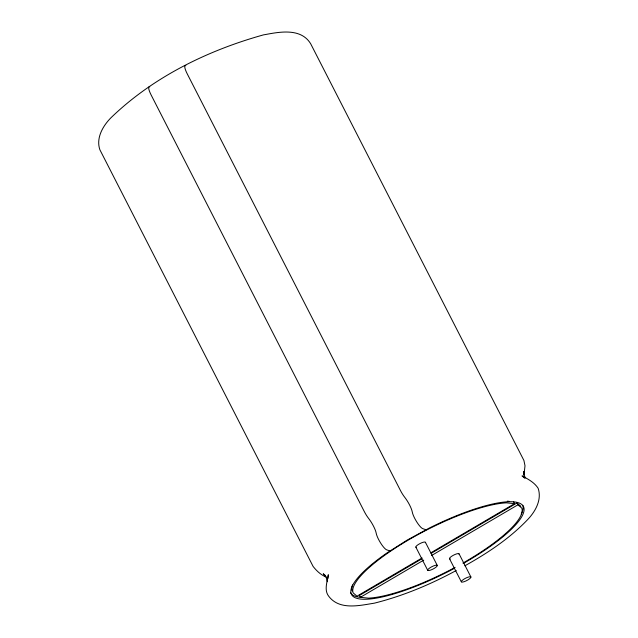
<?xml version="1.0" encoding="UTF-8"?>
<svg xmlns="http://www.w3.org/2000/svg" width="638" height="638" viewBox="0 0 638 638"><rect width="100%" height="100%" fill="white"/><g stroke="black" fill="none" stroke-linecap="round" stroke-linejoin="round"><path stroke-width="0.96" d="M327.9 578.514L328.315 574.734C327.286 581.832 323.793 590.238 328.865 596.442C339.233 609.92 358.101 605.845 372.472 603.468L374.418 603.149C402.977 595.972 430.371 584.552 456.218 570.508M523.431 475.222L523.854 471.442L524.061 474.489L525.074 477.36M524.029 474.528L525.002 465.748L523.918 460.476L310.69 43.791C301.2 28.088 280.608 31.669 265.528 34.532L263.582 34.851C207.557 50.434 152.929 77.158 110.868 117.855C102.885 125.973 95.844 138.047 99.871 149.747L313.099 566.424C316.615 570.93 321.177 575.285 326.68 577.207M422.077 557.955L357.001 596.163L353.133 592.869A94.416 23.159 -27.1 0 1 407.857 540.322A94.416 23.159 -27.1 0 1 506.46 502.848L514.555 503.661L513.606 501.811M430.642 552.931L514.555 503.661M421.925 558.768L359.417 595.469L360.366 597.32L368.453 598.133A94.416 23.159 -27.1 0 0 455.141 567.365M431.344 553.242L516.971 502.959L520.839 506.253M360.366 597.32L423.728 560.116M431.432 555.594L517.92 504.817L521.788 508.111A94.416 23.159 -27.1 0 1 462.893 563.075M464.879 565.802C487.376 553.234 509.188 538.807 527.132 520.145C535.115 512.027 542.156 499.953 538.129 488.253C534.285 482.336 528.001 479.074 522.028 475.9L524.97 478.412M507.314 501.173L509.116 501.356M426.104 529.803L422.739 528.647A10.726 2.393 59.6 0 1 416.71 521.86A10.726 2.393 59.6 0 1 412.276 512.019A12.034 2.68 59.6 0 0 404.763 497.337A10.726 2.393 59.6 0 1 400.425 490.455L187.197 73.769A10.726 2.393 59.6 0 1 185.825 65.666M390.025 550.985L386.668 549.828A10.726 2.393 59.6 0 1 380.631 543.042A10.726 2.393 59.6 0 1 376.197 533.201A12.034 2.68 59.6 0 0 368.684 518.519A10.726 2.393 59.6 0 1 364.346 511.636L151.118 94.95A10.726 2.393 59.6 0 1 149.747 86.848M325.516 575.643L323.306 573.761L326.154 577.326L327.374 581.712M516.971 502.959L517.92 504.817M459.073 553.864L470.916 577.007A5.367 1.316 -27.1 0 1 464.129 581.697A5.367 1.316 -27.1 0 1 463.332 579.543A5.367 1.316 -27.1 0 1 470.916 577.007M449.487 558.681L461.338 581.824M425.426 542.3L437.277 565.451A5.367 1.316 -27.1 0 1 430.483 570.141A5.367 1.316 -27.1 0 1 429.693 567.987A5.367 1.316 -27.1 0 1 437.277 565.451M415.848 547.117L427.691 570.268M463.635 563.266A96.561 23.686 -27.1 0 0 522.355 505.025A96.561 23.686 -27.1 0 0 429.222 528.105L407.18 540.091L387.202 552.779A96.561 23.686 -27.1 0 0 357.91 598.611A96.561 23.686 -27.1 0 0 454.312 568.41M352.184 591.019A94.416 23.159 -27.1 0 1 352.559 584.934M522.753 505.296A96.561 23.686 -27.1 0 1 521.246 514.021M361.491 597.367A96.561 23.686 -27.1 0 1 350.629 592.782M450.356 558.976A5.367 1.316 -27.1 0 1 453.203 555.347A5.367 1.316 -27.1 0 1 459.025 554.263M416.128 547.356A5.367 1.316 -27.1 0 1 420.179 543.464A5.367 1.316 -27.1 0 1 425.386 542.707"/></g></svg>
